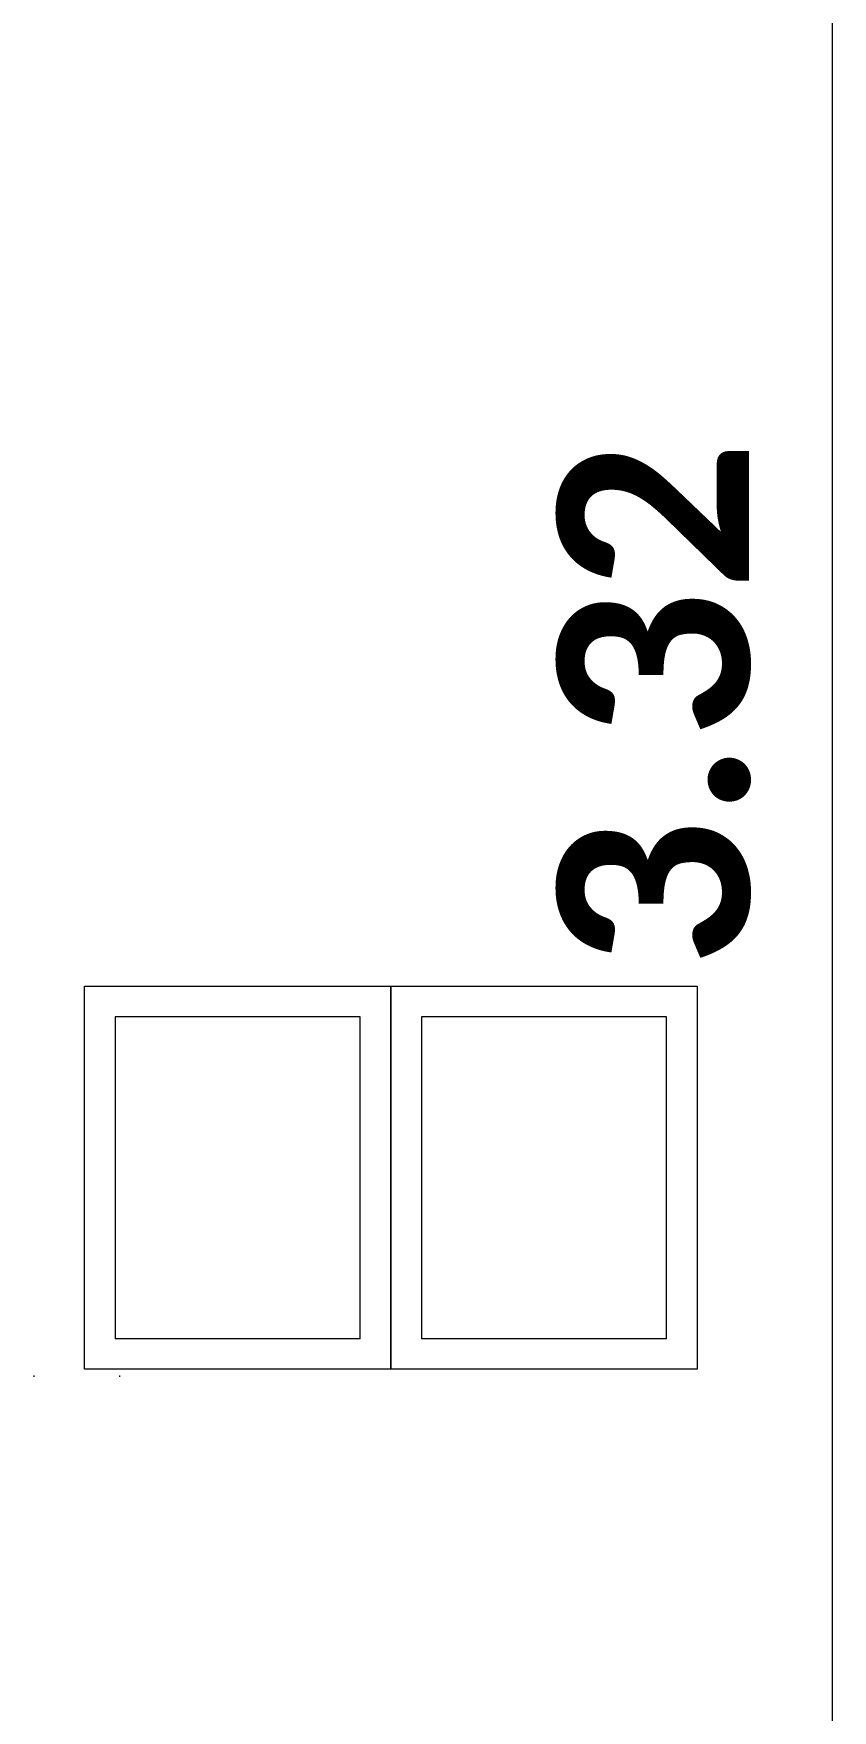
# Model space of a CAD drawing. Header units: metres. Extents: x -144 to 1000, y -717 to 29.
# Drawn here: x 225.151 to 226.194, y -655.211 to -653.022 of the extents above; entities that cross this region are included whole.
import ezdxf

# ---------------------------------------------------------------- set-up
doc = ezdxf.new("R2010")
doc.units = ezdxf.units.M
doc.layers.get('0').update_dxf_attribs({"color": 1})
for name, color, linetype, lineweight in [('A-ANNO-DIMS', 1, 'Continuous', 9), ('A-GLAZ', 1, 'Continuous', 9), ('A-WALL', 4, 'Continuous', 9), ('P-SANR-FIXT', 1, 'Continuous', 9)]:
    doc.layers.add(name, color=color, linetype=linetype, lineweight=lineweight)
doc.styles.add('Calibri_B', font='calibrib.ttf', dxfattribs={"height": 0.165})

# ---------------------------------------------------------------- blocks, each defined once
blk = doc.blocks.new('ololo')
at = {"layer": 'A-ANNO-DIMS'}
blk.add_line((226.1945, -655.5894), (226.1945, -652.2686), dxfattribs=at)
at = {"layer": 'A-GLAZ'}
for p, q in [((225.6176, -654.2654), (225.6176, -654.7654)), ((225.6176, -654.7654), (225.6176, -654.2654)), ((225.5776, -654.3054), (225.2576, -654.3054)), ((225.2576, -654.3054), (225.2576, -654.7254)), ((225.5776, -654.7254), (225.5776, -654.3054)), ((225.9776, -654.3054), (225.6576, -654.3054)), ((225.6576, -654.3054), (225.6576, -654.7254)), ((225.9776, -654.7254), (225.9776, -654.3054)), ((225.5776, -654.7254), (225.2576, -654.7254)), ((225.9776, -654.7254), (225.6576, -654.7254))]:
    blk.add_line(p, q, dxfattribs=at)
at = {"layer": 'A-WALL'}
for p, q in [((225.2176, -654.7654), (225.2176, -654.2654)), ((225.2176, -654.2654), (226.0176, -654.2654)), ((226.0176, -654.2654), (226.0176, -654.7654)), ((226.0176, -654.7654), (225.2176, -654.7654))]:
    blk.add_line(p, q, dxfattribs=at)
at = {"layer": 'P-SANR-FIXT', "flags": 128}
for points in [[(225.1522, -654.7743), (225.1517, -654.7743), (225.1514, -654.7743), (225.1512, -654.7743), (225.151, -654.7743), (225.1509, -654.7743)], [(225.151, -654.7743), (225.1511, -654.7743), (225.1513, -654.7743), (225.1516, -654.7743), (225.1521, -654.7743)], [(225.263, -654.7743), (225.2634, -654.7743), (225.2637, -654.7743), (225.264, -654.7743), (225.2641, -654.7743), (225.2642, -654.7743)], [(225.2642, -654.7743), (225.264, -654.7743), (225.2638, -654.7743), (225.2635, -654.7743), (225.2631, -654.7743)]]:
    blk.add_lwpolyline(points, dxfattribs=at)
at = {"layer": 'A-ANNO-DIMS', "insert": (225.8355, -654.2426), "char_height": 0.25, "width": 0.752731, "attachment_point": 1, "rotation": 90, "line_spacing_factor": 1.158048, "style": 'Calibri_B'}
blk.add_mtext('3.32', dxfattribs=at)

msp = doc.modelspace()

# ---------------------------------------------------------------- block references
at = {"color": 3}
msp.add_blockref('ololo', (0, 0), dxfattribs=at)

doc.saveas('drawing.dxf')
